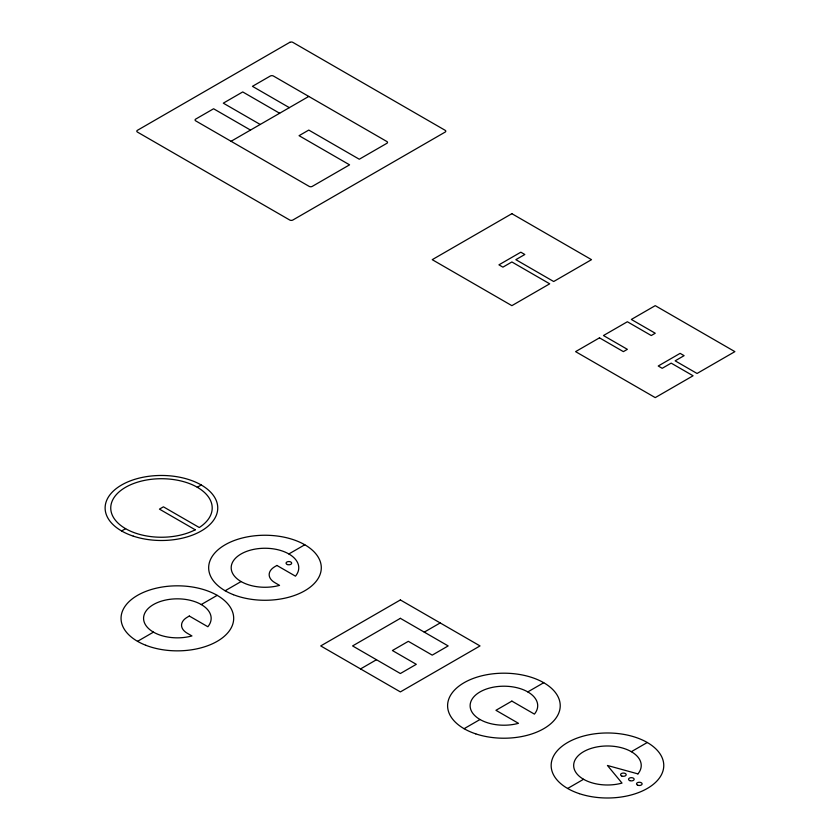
<?xml version="1.0" encoding="UTF-8"?>
<svg xmlns="http://www.w3.org/2000/svg" width="840" height="840" viewBox="0 0 840 840"><rect width="100%" height="100%" fill="white"/><g stroke="black" fill="none" stroke-linecap="round" stroke-linejoin="round"><path stroke-width="1.26" d="M231.073 141.288L308.774 96.432M121.611 530.975L125.591 528.675M197.274 487.284L201.254 484.985M137.54 641.329L153.468 632.131M201.254 604.548L217.182 595.35M225.152 590.751L241.08 581.553M288.866 553.959L304.794 544.761M360.549 668.924L376.478 659.726M424.263 632.131L440.192 622.933M464.09 728.7L480.018 719.502M527.803 691.908L543.732 682.71M567.63 788.476L583.558 779.279M631.344 751.695L647.273 742.497M289.349 107.646L252.441 86.331L270.312 76.02A2.195 1.27 0 0 1 273.42 76.02L386.873 141.519A2.195 1.27 0 0 1 386.873 143.315L359.289 159.233L308.774 130.074L299.061 135.681L349.577 164.84L312.27 186.375A2.195 1.27 0 0 1 309.162 186.375L195.72 120.876A2.195 1.27 0 0 1 195.72 119.081L213.591 108.77L250.499 130.074M279.636 113.253L242.728 91.938L223.303 103.163L260.211 124.467M195.279 529.819L159.442 509.124L163.422 506.825L199.269 527.52A50.684 29.264 0 0 0 173.639 479.577A50.684 29.264 0 0 0 112.235 515.025A50.684 29.264 0 0 0 195.227 529.788M289.737 42.368L137.445 130.294A2.195 1.27 0 0 0 137.445 132.09L289.737 220.028A2.195 1.27 0 0 0 292.845 220.028L445.147 132.09A2.195 1.27 0 0 0 445.147 130.294L292.845 42.368A2.195 1.27 0 0 0 289.737 42.368M511.875 213.685L432.233 259.665L511.875 305.655L549.707 283.815L511.875 261.965L502.919 267.141L498.929 264.841L520.832 252.2L524.822 254.499L515.855 259.665L553.686 281.516L591.518 259.665L511.875 213.685M599.487 337.838L575.589 351.635L655.242 397.614L693.074 375.774L671.171 363.132L662.203 368.308L658.224 366.009L680.127 353.356L684.106 355.656L675.15 360.832L697.053 373.475L734.885 351.635L655.242 305.655L631.344 319.452L655.242 333.239L651.252 335.538L627.365 321.752L603.466 335.538L627.365 349.335L623.385 351.635L599.487 337.838M189.304 616.035L187.32 617.19A19.709 11.382 0 0 0 187.32 633.287L191.929 635.943A33.789 19.509 0 0 1 143.945 621.222A33.789 19.509 0 0 1 182.364 599.046A33.789 19.509 0 0 1 207.858 626.745L189.304 616.035M276.917 565.457L274.932 566.611A19.709 11.382 0 0 0 274.932 582.698L279.531 585.365A33.789 19.509 0 0 1 231.556 570.644A33.789 19.509 0 0 1 269.976 548.468A33.789 19.509 0 0 1 295.47 576.167L276.917 565.457M400.376 599.949L320.723 645.928L400.376 691.908L480.018 645.928L400.376 599.949M400.376 618.335L352.58 645.928L400.376 673.523L416.304 664.325L392.406 650.528L408.334 641.329L432.233 655.126L448.161 645.928L400.376 618.335M511.875 701.106L495.947 710.304L518.469 723.314A33.789 19.509 0 0 1 470.495 708.593A33.789 19.509 0 0 1 508.914 686.417A33.789 19.509 0 0 1 534.408 714.115L511.875 701.106M637.938 773.892L607.446 765.481L622.01 783.09A33.789 19.509 0 0 1 574.035 768.369A33.789 19.509 0 0 1 612.454 746.193A33.789 19.509 0 0 1 637.938 773.892M133.276 536.141A56.322 32.519 0 0 0 217.749 507.98A56.322 32.519 0 0 0 133.276 479.819A56.322 32.519 0 0 0 133.276 536.141M233.405 594.688A56.322 32.519 0 0 0 321.153 570.077A56.322 32.519 0 0 0 240.366 538.514A56.322 32.519 0 0 0 233.405 594.688M287.459 564.564A2.814 1.628 0 0 0 291.68 563.157A2.814 1.628 0 0 0 287.459 561.75A2.814 1.628 0 0 0 287.459 564.564M475.755 733.866A56.322 32.519 0 0 0 560.227 705.705A56.322 32.519 0 0 0 475.755 677.544A56.322 32.519 0 0 0 475.755 733.866M579.296 793.643A56.322 32.519 0 0 0 663.768 765.481A56.322 32.519 0 0 0 579.296 737.331A56.322 32.519 0 0 0 579.296 793.643M629.769 780.623A2.814 1.628 0 0 0 634.158 779.394A2.814 1.628 0 0 0 630.115 777.819A2.814 1.628 0 0 0 629.769 780.623M621.8 776.024A2.814 1.628 0 0 0 626.188 774.795A2.814 1.628 0 0 0 622.146 773.22A2.814 1.628 0 0 0 621.8 776.024M637.728 785.222A2.814 1.628 0 0 0 642.117 783.993A2.814 1.628 0 0 0 638.075 782.418A2.814 1.628 0 0 0 637.728 785.222M145.792 645.267A56.322 32.519 0 0 0 233.541 620.655A56.322 32.519 0 0 0 152.754 589.092A56.322 32.519 0 0 0 145.792 645.267"/></g></svg>
